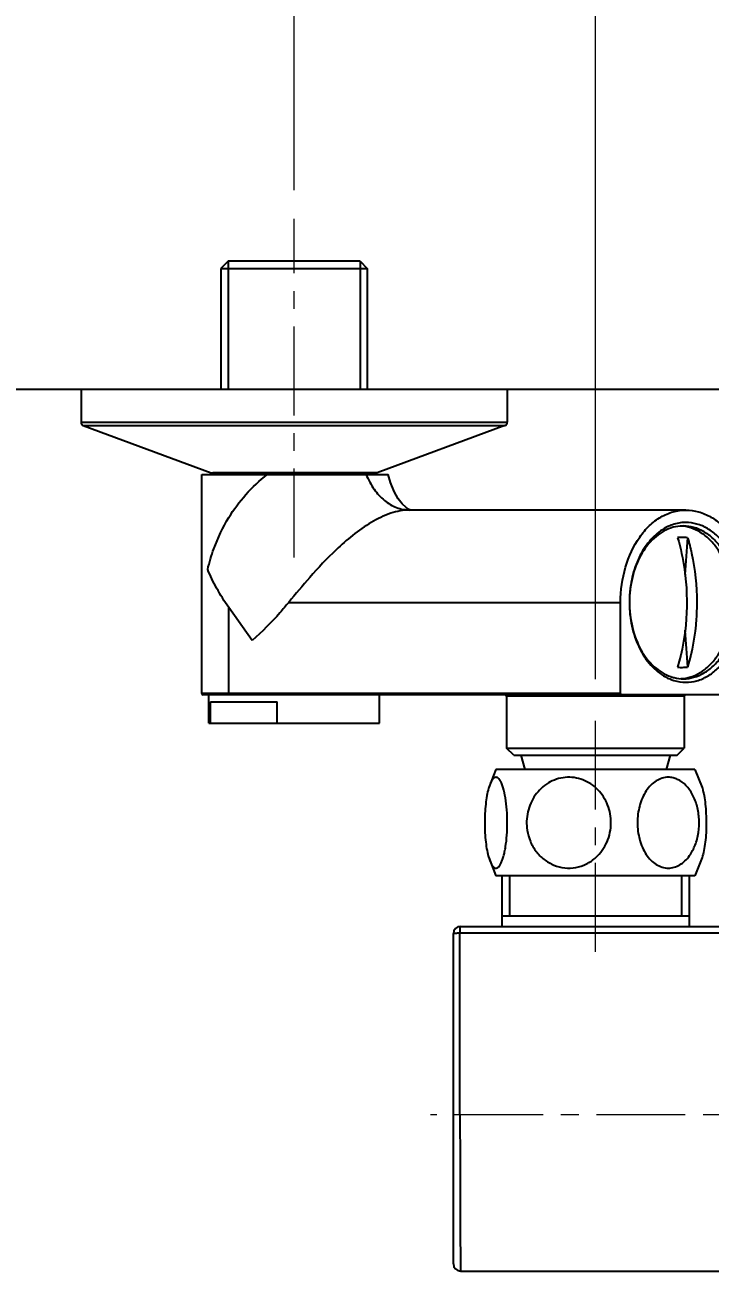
# Model space of a CAD drawing. Extents: x 0 to 1580, y 0 to 1158.
# Drawn here: x 316.9 to 413.4, y 867.1 to 1042.5 of the extents above; entities that cross this region are included whole.
import ezdxf

# ---------------------------------------------------------------- set-up
doc = ezdxf.new("R2010")
doc.units = 0
doc.header["$LTSCALE"] = 10
doc.header["$MEASUREMENT"] = 0
doc.header["$PDMODE"] = 3
doc.header["$PDSIZE"] = -10
doc.linetypes.add('CENTER', pattern=[2, 1.25, -0.25, 0.25, -0.25])
doc.layers.get('0').update_dxf_attribs({"linetype": 'CONTINUOUS'})
doc.layers.get('DEFPOINTS').update_dxf_attribs({"linetype": 'CONTINUOUS'})
doc.layers.add('DEF_LAYER_ASSEM_MEMBER', color=7, linetype='CONTINUOUS')
doc.styles.add('Daelim Dimension', font='')
doc.styles.get('Daelim Dimension').set_extended_font_data('NanumGothic')
doc.dimstyles.new('DEFAULT', dxfattribs={"dimscale": 2, "dimtxt": 2, "dimasz": 2, "dimexe": 0, "dimexo": 2, "dimgap": 1, "dimtad": 1, "dimdec": 1, "dimzin": 9, "dimdsep": 46, "dimtxsty": 'Daelim Dimension', "dimcen": 0.5, "dimclrd": 252, "dimclre": 252, "dimclrt": 3, "dimadec": 1, "dimazin": 0, "dimtfac": 1, "dimtdec": 1, "dimtix": 1, "dimtmove": 0, "dimatfit": 3, "dimfxl": 1, "dimtolj": 1, "dimtzin": 1, "dimlwd": 9, "dimlwe": 9, "dimarcsym": 0})

# ---------------------------------------------------------------- blocks, each defined once
blk = doc.blocks.new('*D0')
at = {"color": 5, "lineweight": 9, "ltscale": 0.5, "transparency": 16777216}
for p, q in [((354.85, 1019.23), (354.85, 1075.65)), ((537.7, 1075.65), (358.85, 1075.65)), ((541.7, 1007.36), (541.7, 1075.65))]:
    blk.add_line(p, q, dxfattribs=at)
at = {"color": 5, "ltscale": 0.5, "transparency": 16777216}
for points in [[(358.85, 1076.32), (358.85, 1074.99), (354.85, 1075.65)], [(537.7, 1076.32), (537.7, 1074.99), (541.7, 1075.65)]]:
    blk.add_solid(points, dxfattribs=at)
at = {"layer": 'DEFPOINTS', "color": 0, "ltscale": 0.5, "transparency": 16777216}
for p in [(354.85, 1075.65), (354.85, 1015.23), (541.7, 1003.36)]:
    blk.add_point(p, dxfattribs=at)
at = {"color": 7, "ltscale": 0.5, "transparency": 16777216, "insert": (448.27, 1083.1), "char_height": 10, "attachment_point": 5, "style": 'Daelim Dimension'}
blk.add_mtext('\\A1;150~210', dxfattribs=at)
blk = doc.blocks.new('*D1')
at = {"color": 5, "lineweight": 9, "ltscale": 0.5, "transparency": 16777216}
for p, q in [((397.27, 950.43), (397.27, 1053.84)), ((499.27, 946.43), (499.27, 1053.84)), ((401.27, 1051.84), (495.27, 1051.84))]:
    blk.add_line(p, q, dxfattribs=at)
at = {"color": 5, "ltscale": 0.5, "transparency": 16777216}
for points in [[(401.27, 1052.5), (401.27, 1051.17), (397.27, 1051.84)], [(495.27, 1052.5), (495.27, 1051.17), (499.27, 1051.84)]]:
    blk.add_solid(points, dxfattribs=at)
at = {"layer": 'DEFPOINTS', "color": 0, "ltscale": 0.5, "transparency": 16777216}
for p in [(499.27, 1051.84), (397.27, 946.43), (499.27, 942.43)]:
    blk.add_point(p, dxfattribs=at)
at = {"color": 7, "ltscale": 0.5, "transparency": 16777216, "insert": (448.27, 1064.68), "char_height": 10, "attachment_point": 2, "style": 'Daelim Dimension'}
blk.add_mtext('\\A1;102', dxfattribs=at)

msp = doc.modelspace()

# ---------------------------------------------------------------- linework, layer by layer
at = {"ltscale": 0.5}
msp.add_line((254.79, 991.23), (994.72, 991.23), dxfattribs=at)
at = {"layer": 'DEF_LAYER_ASSEM_MEMBER', "color": 1, "linetype": 'CENTER', "lineweight": 5}
for p, q in [((354.85, 967.55), (354.85, 1015.23)), ((397.27, 912.07), (397.27, 946.43)), ((569.92, 889.13), (374.03, 889.13))]:
    msp.add_line(p, q, dxfattribs=at)
at = {"layer": 'DEF_LAYER_ASSEM_MEMBER', "color": 7, "linetype": 'Continuous'}
for p, q in [((345.55, 1009.23), (344.55, 1008.23)), ((364.15, 1009.23), (345.55, 1009.23)), ((364.15, 1009.23), (365.15, 1008.23)), ((344.55, 1008.23), (344.55, 991.23)), ((344.55, 1008.23), (365.15, 1008.23)), ((365.15, 1008.23), (365.15, 991.23)), ((324.85, 991.23), (324.85, 986.58)), ((324.85, 991.23), (384.85, 991.23)), ((384.85, 991.23), (384.85, 986.58)), ((325.17, 986.11), (343.17, 979.48)), ((384.52, 986.11), (366.52, 979.48)), ((341.85, 948.43), (341.85, 979.23)), ((341.85, 979.23), (368.11, 979.23)), ((343.17, 979.48), (343.35, 979.45)), ((366.3, 979.45), (343.39, 979.45)), ((344.55, 979.45), (344.55, 979.23)), ((365.15, 979.45), (365.15, 979.23)), ((366.52, 979.48), (366.35, 979.45)), ((371.22, 974.23), (371.04, 974.3)), ((371.11, 974.23), (371.11, 974.23)), ((410, 974.23), (371.11, 974.23)), ((400.81, 948.43), (400.81, 961.23)), ((419.05, 948.23), (342.05, 948.23)), ((342.85, 944.23), (342.85, 948.23)), ((343.09, 944.23), (343.09, 947.23)), ((343.09, 947.23), (352.47, 947.23)), ((352.47, 944.23), (352.47, 947.23)), ((366.85, 944.23), (366.85, 948.23)), ((384.77, 948.03), (384.77, 940.73)), ((409.77, 948.03), (409.77, 940.73)), ((342.85, 944.23), (366.85, 944.23)), ((385.77, 939.73), (384.77, 940.73)), ((384.77, 940.73), (409.77, 940.73)), ((408.77, 939.73), (409.77, 940.73)), ((385.77, 939.73), (408.77, 939.73)), ((386.77, 939.73), (387.31, 937.73)), ((407.77, 939.73), (407.24, 937.73)), ((383.27, 937.73), (382.26, 935.16)), ((411.27, 937.73), (383.27, 937.73)), ((411.27, 937.73), (412.29, 935.16)), ((382.26, 935.17), (382.23, 935.07)), ((412.29, 935.17), (412.32, 935.07)), ((382.25, 925.32), (383.27, 922.73)), ((412.3, 925.32), (411.27, 922.73)), ((411.27, 922.73), (383.27, 922.73)), ((384.07, 922.73), (384.07, 915.63)), ((410.47, 922.73), (410.47, 915.63)), ((378.27, 915.63), (437.56, 915.63)), ((384.07, 917.13), (410.47, 917.13)), ((377.27, 868.13), (377.27, 914.63)), ((378.27, 867.13), (418.89, 867.13))]:
    msp.add_line(p, q, dxfattribs=at)
at = {"layer": 'DEF_LAYER_ASSEM_MEMBER', "color": 2, "linetype": 'Continuous'}
for p, q in [((345.55, 1009.23), (345.55, 991.23)), ((364.15, 1009.23), (364.15, 991.23)), ((385.17, 922.73), (385.17, 917.13)), ((409.37, 922.73), (409.37, 917.13))]:
    msp.add_line(p, q, dxfattribs=at)
at = {"layer": 'DEF_LAYER_ASSEM_MEMBER', "color": 9, "linetype": 'Continuous'}
for p, q in [((324.85, 986.58), (384.85, 986.58)), ((325.17, 986.11), (384.52, 986.11)), ((343.17, 979.48), (366.52, 979.48)), ((354.09, 961.23), (400.81, 961.23)), ((345.65, 948.43), (345.65, 960.52)), ((348.94, 955.88), (345.65, 960.52)), ((400.81, 948.43), (341.85, 948.43)), ((409.77, 948.03), (384.77, 948.03)), ((378.2, 889.13), (378.2, 914.72)), ((378.2, 914.72), (422.38, 914.72))]:
    msp.add_line(p, q, dxfattribs=at)
at = {"layer": 'DEF_LAYER_ASSEM_MEMBER', "color": 7, "linetype": 'Continuous'}
msp.add_lwpolyline([(371.04, 974.3), (370.61, 974.57), (370.06, 975.09), (369.5, 975.82), (368.93, 976.83), (368.41, 978.12), (368.11, 979.23)], dxfattribs=at)
for centre, radius, start, end in [((325.35, 986.58), 0.5, 180, 249.7751), ((384.35, 986.58), 0.5, 290.2249, 0), ((409.74, 966.19), 5.8, 108.2465, 108.7552), ((409.01, 966.58), 5.4, 83.3759, 87.0592), ((409.55, 964.13), 6.25, 90.0249, 96.5627), ((409.54, 964.34), 6.03, 83.3221, 90.013), ((500.43, 961.25), 90.64, 174.2506, 177.5419), ((417.86, 961.23), 15.81, 172.9169, 180.0089), ((417.54, 961.27), 15.5, 172.3527, 172.9014), ((417.93, 961.23), 15.88, 180.0004, 182.976), ((500.22, 961.19), 90.43, 182.4542, 185.7532), ((409.74, 956.27), 5.8, 251.2448, 251.7535), ((409.55, 958.33), 6.25, 263.4373, 269.9751), ((409.01, 955.89), 5.4, 272.9408, 276.6241), ((409.54, 958.12), 6.03, 269.987, 276.6779), ((342.05, 948.43), 0.2, 180, 270), ((384.57, 948.03), 0.2, 0, 90), ((409.97, 948.03), 0.2, 90, 180), ((378.27, 914.63), 1, 90, 180), ((378.27, 868.13), 1, 180, 270)]:
    msp.add_arc(centre, radius, start, end, dxfattribs=at)
at = {"layer": 'DEF_LAYER_ASSEM_MEMBER', "color": 9, "linetype": 'Continuous'}
msp.add_arc((4125.13, 890.1), 3746.93, 180.01487, 180.35134, dxfattribs=at)
for points, start_tangent, end_tangent in [([(345.65, 973.16), (348.05, 976.39), (351.07, 979.23)], (0.522195, 0.852826), (0.78739, 0.616455)), ([(364.99, 979.23), (366.11, 977.16), (367.57, 975.57), (369.28, 974.57), (371.11, 974.23)], (0.37856, -0.925577), (1, -0.000431)), ([(371.11, 974.23), (368.47, 973.77), (365.71, 972.48), (363.08, 970.66), (360.76, 968.63), (357.05, 964.74), (354.09, 961.23)], (-1, -0.000009), (-0.632965, -0.77418)), ([(342.68, 965.88), (343.55, 968.78), (345.65, 973.16)], (0.232858, 0.972511), (0.522189, 0.85283)), ([(345.65, 960.52), (343.94, 963.23), (342.68, 965.88)], (-0.576516, 0.817086), (-0.361368, 0.932423)), ([(354.09, 961.23), (352.86, 959.78), (348.94, 955.88)], (-0.63223, -0.774781), (-0.752961, -0.658066)), ([(345.8, 948.23), (345.7, 948.29), (345.65, 948.43)], (-1, 0), (0, 1)), ([(378.2, 914.72), (378.21, 915.08), (378.23, 915.37), (378.24, 915.48), (378.25, 915.56), (378.26, 915.61), (378.27, 915.63)], (0.045661, 0.998957), (1, 0)), ([(377.27, 914.63), (377.29, 914.65), (377.34, 914.66), (377.43, 914.68), (377.54, 914.69), (377.84, 914.71), (378.2, 914.72)], (0, 1), (0.998944, 0.045936))]:
    msp.add_spline(points, degree=3, dxfattribs=dict(at, start_tangent=start_tangent, end_tangent=end_tangent))
at = {"layer": 'DEF_LAYER_ASSEM_MEMBER', "color": 7, "linetype": 'Continuous'}
for points, start_tangent, end_tangent in [([(400.81, 961.23), (401.51, 966.21), (403.5, 970.42), (404.89, 972.04), (406.48, 973.24), (408.21, 973.98), (410, 974.23)], (0, 1), (1, 0)), ([(410, 974.23), (411.79, 973.98), (413.52, 973.24), (415.11, 972.04), (416.5, 970.42), (418.49, 966.21), (419.19, 961.23)], (1, 0), (0, -1)), ([(407.87, 971.68), (406.67, 971.12), (405.55, 970.28), (403.68, 967.89), (402.47, 964.75), (402.05, 961.23), (402.47, 957.71), (403.68, 954.57), (405.55, 952.18), (406.67, 951.34), (407.87, 950.78)], (-0.946902, -0.321522), (0.946902, -0.321522)), ([(407.73, 972.01), (405.76, 970.75), (404.1, 968.77), (402.88, 966.24), (402.19, 963.33)], (-0.921827, -0.387602), (-0.133079, -0.991105)), ([(410, 972.48), (409.43, 972.45), (407.73, 972.01)], (-1, 0), (-0.921827, -0.387602)), ([(409.65, 971.98), (409.21, 971.96), (407.92, 971.7)], (-1, 0), (-0.949719, -0.313103)), ([(409.63, 950.52), (411.02, 950.86), (412.35, 951.57), (413.55, 952.61), (414.6, 953.95), (416.09, 957.32), (416.61, 961.23), (416.09, 965.14), (414.6, 968.51), (413.55, 969.85), (412.35, 970.89), (411.02, 971.6), (409.63, 971.94)], (0.993332, 0.115286), (-0.993332, 0.115286)), ([(409.65, 950.48), (411.13, 950.69), (412.56, 951.3), (413.87, 952.29), (415.02, 953.63), (416.67, 957.12), (417.25, 961.23), (416.67, 965.34), (415.02, 968.83), (413.87, 970.17), (412.56, 971.16), (411.13, 971.77), (409.65, 971.98)], (1, 0), (-1, 0)), ([(410, 949.98), (411.55, 950.2), (413.05, 950.84), (414.42, 951.88), (415.63, 953.28), (417.35, 956.93), (417.96, 961.23), (417.35, 965.54), (415.63, 969.19), (414.42, 970.58), (413.05, 971.62), (411.55, 972.26), (410, 972.48)], (1, 0), (-1, 0)), ([(408.83, 970.33), (409.8, 965.87), (410.05, 958.9), (408.83, 952.13)], (0.28505, -0.958513), (-0.28505, -0.958513)), ([(410.25, 970.33), (410.81, 968.14), (411.54, 961.23)], (0.28505, -0.958513), (-0.000012, -1)), ([(411.54, 961.23), (411.46, 958.9), (410.25, 952.13)], (-0.000012, -1), (-0.28505, -0.958513)), ([(402.07, 960.41), (402.6, 957.1), (403.8, 954.18), (405.57, 951.89), (407.73, 950.45)], (0.051919, -0.998651), (0.921827, -0.387602)), ([(407.92, 950.76), (408.35, 950.64), (409.65, 950.48)], (0.949719, -0.313103), (1, 0)), ([(407.73, 950.45), (408.29, 950.24), (410, 949.98)], (0.921827, -0.387602), (1, 0)), ([(400.81, 948.43), (400.85, 948.29), (400.95, 948.23)], (0, -1), (1, 0)), ([(383.87, 936.14), (383.67, 936.41), (383.46, 936.57), (383.24, 936.62), (383.03, 936.55), (382.82, 936.36), (382.62, 936.06), (382.43, 935.66), (382.26, 935.17)], (-0.517904, 0.855439), (-0.290972, -0.956732)), ([(399.46, 930.18), (398.99, 932.72), (397.6, 934.87), (396.62, 935.68), (395.49, 936.25), (394.28, 936.57), (393.02, 936.6), (391.79, 936.34), (390.64, 935.82), (389.63, 935.05), (388.79, 934.09), (387.75, 931.74), (387.67, 929.16)], (0.007088, 0.999975), (0.157262, -0.987557)), ([(407.53, 936.62), (406.66, 936.49), (405.84, 936.11), (405.08, 935.51), (404.42, 934.7), (403.5, 932.63), (403.18, 930.23), (403.5, 927.83), (404.42, 925.76), (405.08, 924.95), (405.83, 924.35), (406.66, 923.97), (407.53, 923.84)], (-1, 0), (1, 0)), ([(410.51, 925.59), (411.31, 927.08), (411.77, 928.83), (411.86, 930.7), (411.58, 932.52), (410.95, 934.16), (410.01, 935.47), (408.83, 936.32), (408.19, 936.54), (407.53, 936.62)], (0.584059, 0.811711), (-1, 0)), ([(382.23, 935.07), (381.99, 934.04), (381.82, 932.84), (381.68, 930.16), (381.83, 927.48), (382.01, 926.3), (382.26, 925.3)], (-0.277868, -0.960619), (0.290197, -0.956967)), ([(384.86, 930.18), (384.79, 932.03), (384.6, 933.74), (384.28, 935.15), (384.09, 935.7), (383.87, 936.14)], (0.001899, 0.999998), (-0.517904, 0.855439)), ([(412.32, 935.07), (412.56, 934.04), (412.73, 932.84), (412.87, 930.16), (412.72, 927.48), (412.53, 926.3), (412.29, 925.3)], (0.277868, -0.960619), (-0.290197, -0.956967)), ([(382.26, 925.3), (382.44, 924.77), (382.64, 924.36), (382.85, 924.06), (383.08, 923.89), (383.3, 923.84), (383.53, 923.93), (383.75, 924.14), (383.96, 924.48), (384.15, 924.93), (384.33, 925.48), (384.49, 926.12), (384.62, 926.84), (384.8, 928.45), (384.86, 930.18)], (0.290197, -0.956967), (0.001899, 0.999998)), ([(397.33, 925.33), (398.9, 927.52), (399.46, 930.18)], (0.743724, 0.668486), (0.007088, 0.999975)), ([(387.67, 929.16), (388.11, 927.59), (388.92, 926.19), (390.04, 925.05), (391.42, 924.26), (392.94, 923.87), (394.52, 923.93), (396.01, 924.43), (397.33, 925.33)], (0.157262, -0.987557), (0.743724, 0.668486)), ([(407.53, 923.84), (408.35, 923.96), (409.14, 924.3), (409.87, 924.85), (410.51, 925.59)], (1, 0), (0.584059, 0.811711))]:
    msp.add_spline(points, degree=3, dxfattribs=dict(at, start_tangent=start_tangent, end_tangent=end_tangent))

# ---------------------------------------------------------------- dimensions: what is measured, and where the dimension line sits
at = {"color": 5, "ltscale": 0.5}
dim = msp.add_linear_dim(base=(354.85, 1075.65), p1=(541.7, 1003.36), p2=(354.85, 1015.23), text='150~210', dimstyle='DEFAULT', override={"dimtxt": 5, "dimclrd": 5, "dimclre": 5, "dimclrt": 7}, dxfattribs=at)
dim.commit()
dim.dimension.update_dxf_attribs({"geometry": '*D0', "text_midpoint": (448.27, 1075.65), "dimtype": 160})
dim = msp.add_linear_dim(base=(499.27, 1051.84), p1=(397.27, 946.43), p2=(499.27, 942.43), dimstyle='DEFAULT', override={"dimtxt": 5, "dimexe": 1, "dimclrd": 5, "dimclre": 5, "dimclrt": 7}, dxfattribs=at)
dim.commit()
dim.dimension.update_dxf_attribs({"geometry": '*D1', "text_midpoint": (448.27, 1051.84), "dimtype": 160})

doc.saveas('drawing.dxf')
